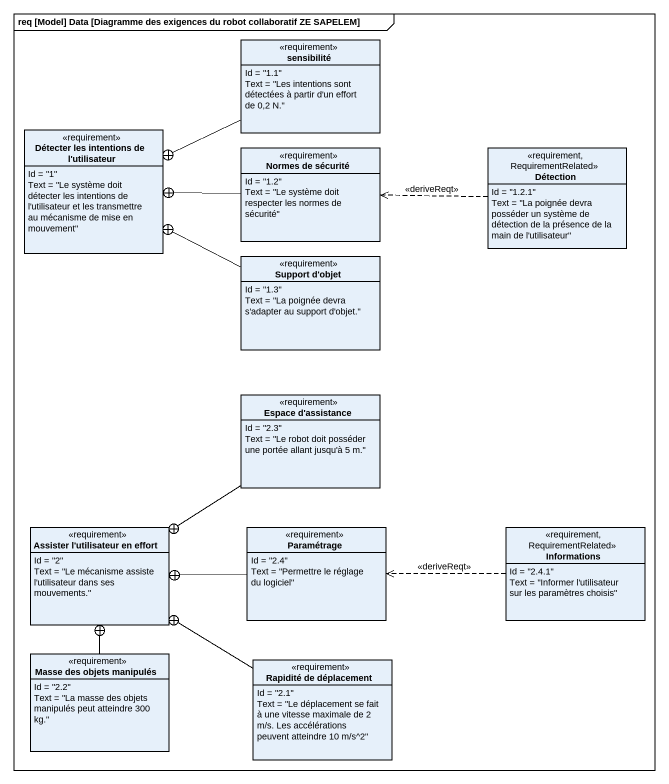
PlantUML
@startuml
mainframe req [Model] Data [Diagramme des exigences du robot collaboratif ZE SAPELEM]
hide circle
hide empty members
class sensibilité <<requirement>> {
  Id = "1.1"
  Text = "Les intentions sont détectées à partir d'un effort de 0,2 N."
}
class "Détecter les intentions de l'utilisateur" as Détecter_les_intentions_de <<requirement>> {
  Id = "1"
  Text = "Le système doit détecter les intentions de l'utilisateur et les transmettre au mécanisme de mise en mouvement"
}
class "Normes de sécurité" as Normes_de_sécurité <<requirement>> {
  Id = "1.2"
  Text = "Le système doit respecter les normes de sécurité"
}
class Détection <<requirement, RequirementRelated>> {
  Id = "1.2.1"
  Text = "La poignée devra posséder un système de détection de la présence de la main de l'utilisateur"
}
class "Support d'objet" as Support_d_objet <<requirement>> {
  Id = "1.3"
  Text = "La poignée devra s'adapter au support d'objet."
}
class "Espace d'assistance" as Espace_d_assistance <<requirement>> {
  Id = "2.3"
  Text = "Le robot doit posséder une portée allant jusqu'à 5 m."
}
class "Assister l'utilisateur en effort" as Assister_l_utilisateur_en <<requirement>> {
  Id = "2"
  Text = "Le mécanisme assiste l'utilisateur dans ses mouvements."
}
class Paramétrage <<requirement>> {
  Id = "2.4"
  Text = "Permettre le réglage du logiciel"
}
class Informations <<requirement, RequirementRelated>> {
  Id = "2.4.1"
  Text = "Informer l'utilisateur sur les paramètres choisis"
}
class "Masse des objets manipulés" as Masse_des_objets_manipulés <<requirement>> {
  Id = "2.2"
  Text = "La masse des objets manipulés peut atteindre 300 kg."
}
class "Rapidité de déplacement" as Rapidité_de_déplacement <<requirement>> {
  Id = "2.1"
  Text = "Le déplacement se fait à une vitesse maximale de 2 m/s. Les accélérations peuvent atteindre 10 m/s^2"
}
sensibilité -left-+ Détecter_les_intentions_de
Normes_de_sécurité -left-+ Détecter_les_intentions_de
Détection .left.> Normes_de_sécurité : <<deriveReqt>>
Support_d_objet -left-+ Détecter_les_intentions_de
Espace_d_assistance --+ Assister_l_utilisateur_en
Paramétrage -left-+ Assister_l_utilisateur_en
Informations .left.> Paramétrage : <<deriveReqt>>
Masse_des_objets_manipulés -up-+ Assister_l_utilisateur_en
Rapidité_de_déplacement -up-+ Assister_l_utilisateur_en
@enduml
